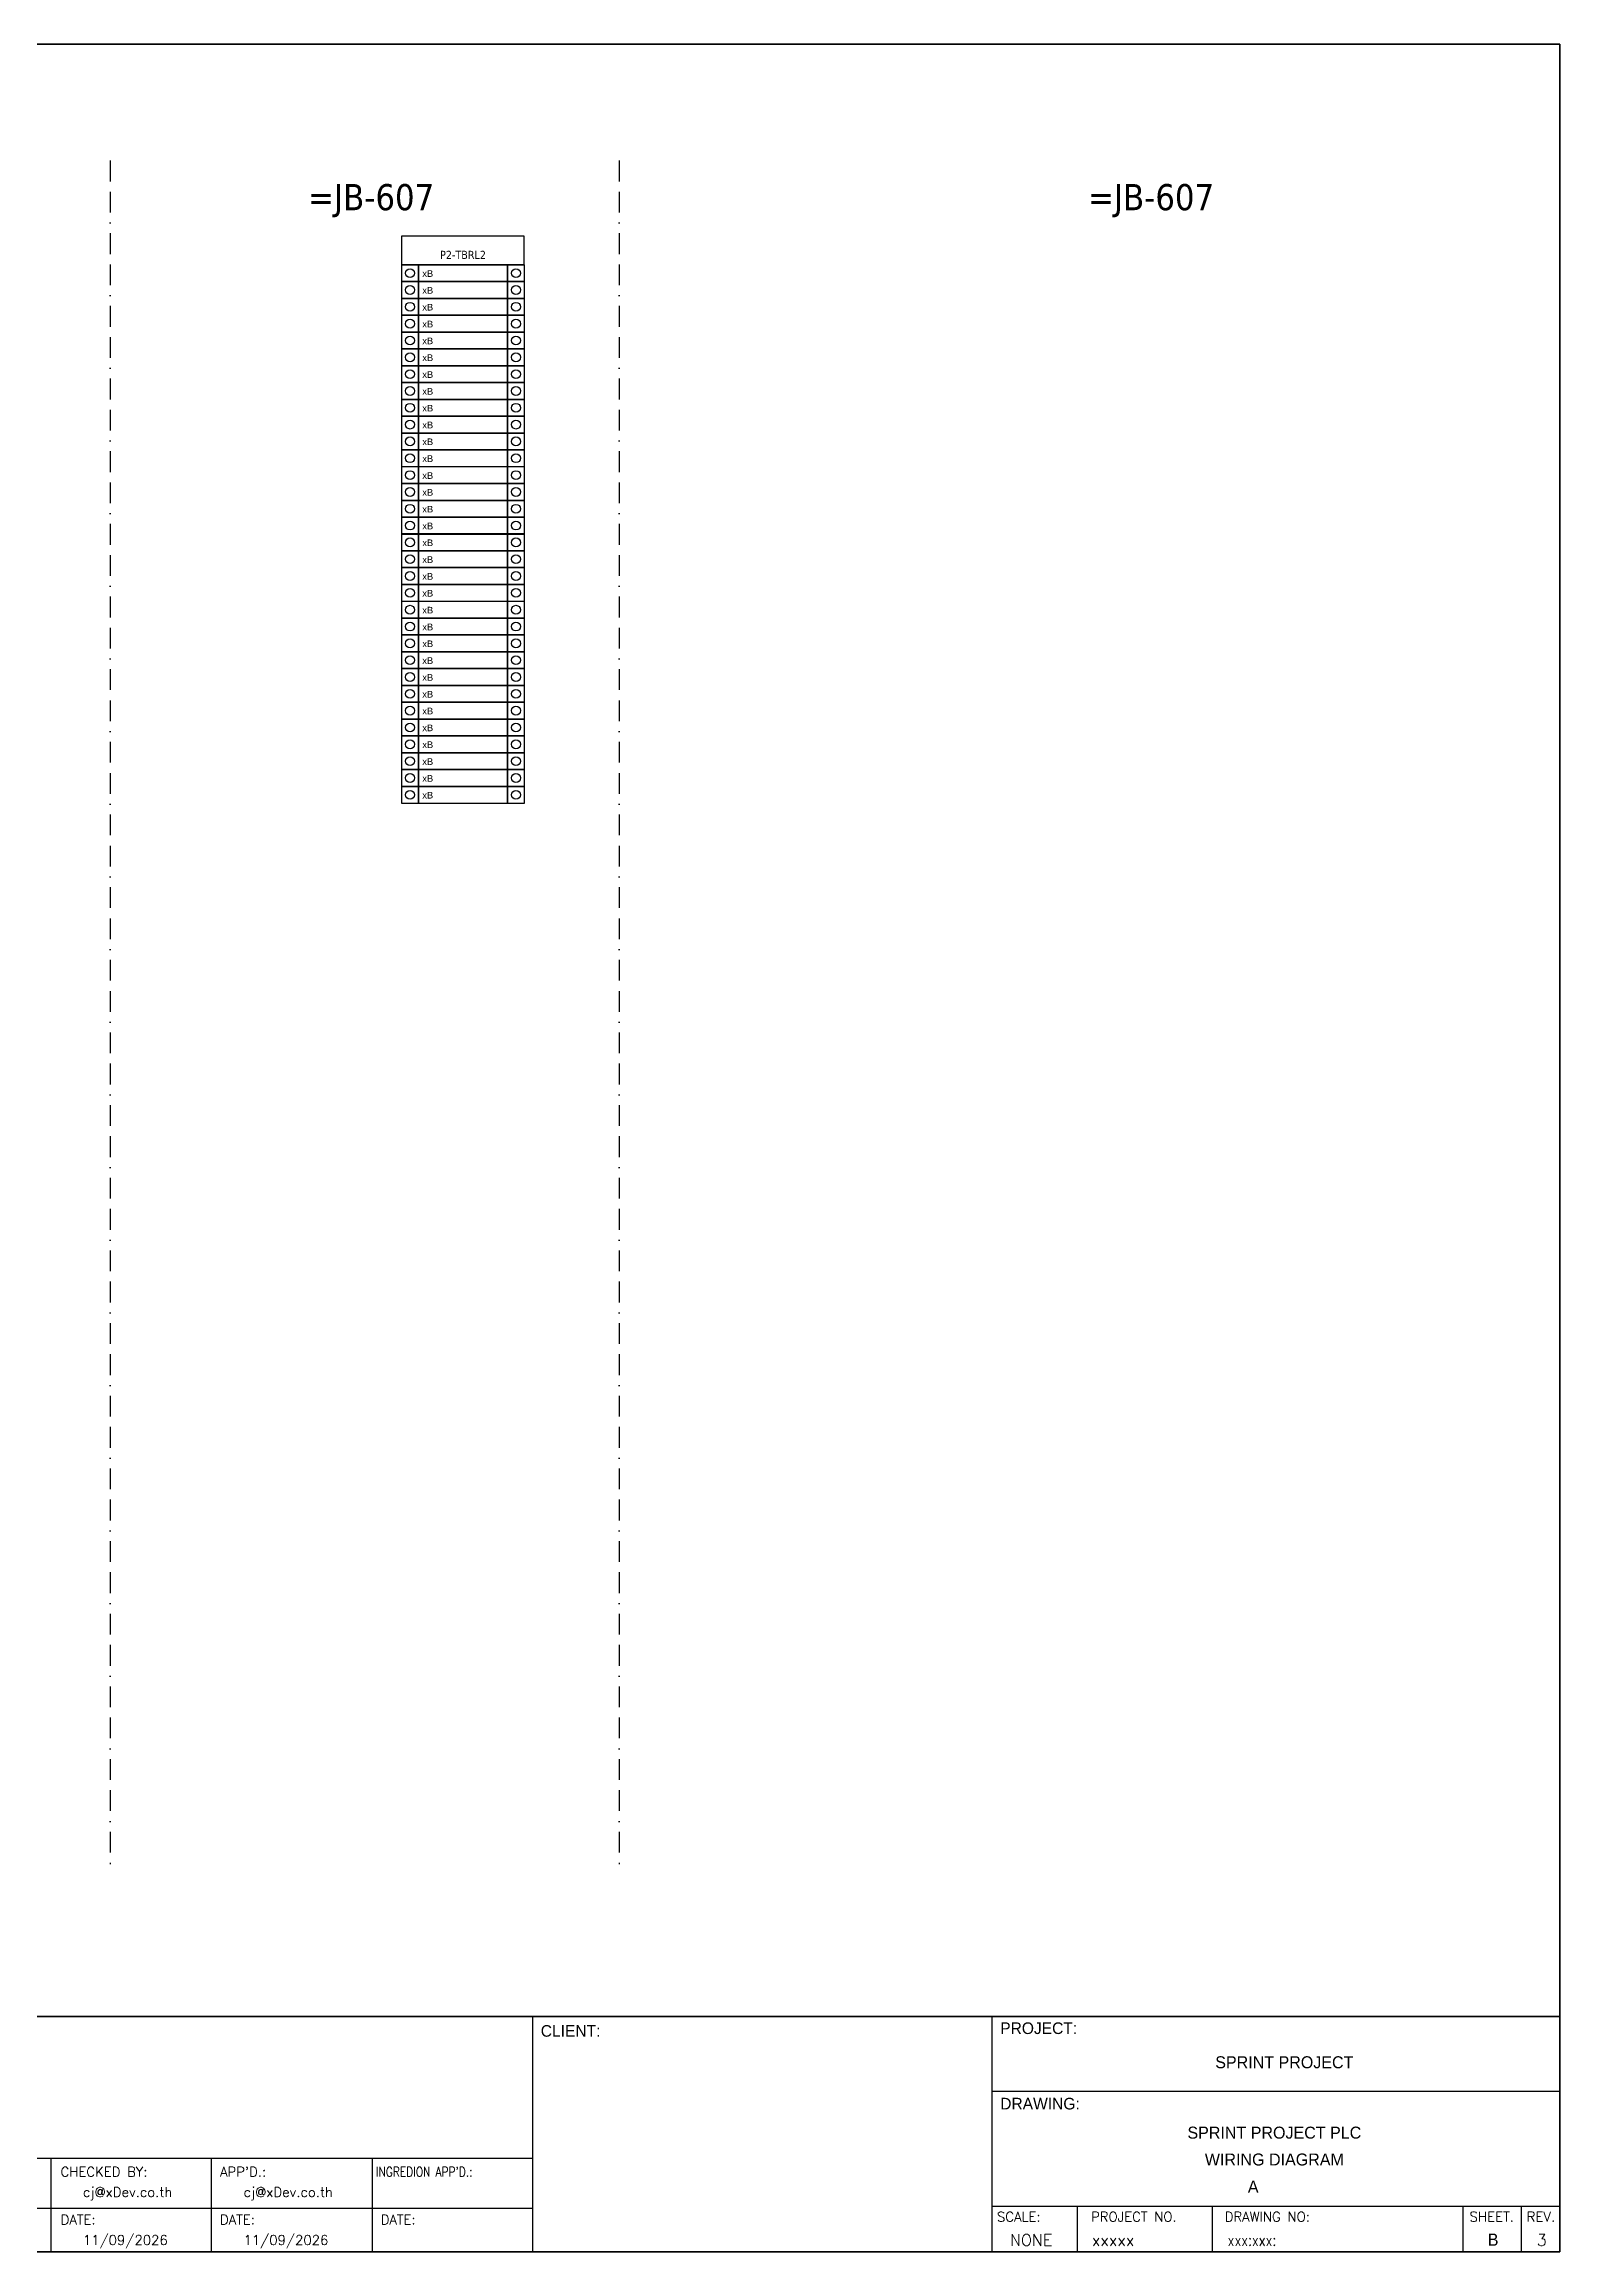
# Model space of a CAD drawing. Header units: millimetres. Extents: x 0 to 54213, y -3004 to 2820.
# Drawn here: x 31390 to 33246, y -3004 to -300 of the extents above; entities that cross this region are included whole.
import ezdxf
from ezdxf.enums import TextEntityAlignment as Align

# ---------------------------------------------------------------- set-up
doc = ezdxf.new("R2010")
doc.units = ezdxf.units.MM
doc.linetypes.add('BORDERX2', pattern=[88.9, 25.4, -12.7, 25.4, -12.7, 0, -12.7])
for name, color, linetype in [('GT_1', 9, 'Continuous'), ('HELPPOINT', 7, 'Continuous'), ('MEMBER', 7, 'Continuous'), ('x01001-FrameArea', 2, 'BORDERX2')]:
    doc.layers.add(name, color=color, linetype=linetype)
doc.styles.add('HTX11', font='O8111901')
doc.styles.add('ROMANS', font='romans.shx', dxfattribs={"width": 0.85, "height": 25})
doc.styles.get("Standard").update_dxf_attribs({"font": 'arial.ttf'})
doc.styles.add('Tahoma', font='')
doc.styles.get('Tahoma').set_extended_font_data('Tahoma')

# ---------------------------------------------------------------- blocks, each defined once
blk = doc.blocks.new('xTermSingleLayer6')
at = {"color": 7, "ltscale": 25.4}
for points in [[(0, -537), (537, -537), (537, 0), (0, 0)], [(537, -537), (3378, -537), (3378, 0), (537, 0)], [(3378, -537), (3915, -537), (3915, 0), (3378, 0)]]:
    blk.add_lwpolyline(points, close=True, dxfattribs=at)
for centre in [(268, -268), (3647, -268)]:
    blk.add_circle(centre, 141, dxfattribs=at)
blk.add_attdef('TERMINAL_B', (661, -387), '', height=212)

msp = doc.modelspace()

# ---------------------------------------------------------------- linework, layer by layer
at = {"color": 4}
for p, q in [((32655.4, -2948.1), (32655.4, -3004.2)), ((32820.7, -2948.1), (32820.7, -3004.2))]:
    msp.add_line(p, q, dxfattribs=at)
at = {"color": 4, "ltscale": 0.5}
for p, q in [((33127.8, -2948.1), (33127.8, -3004.2)), ((33127.8, -2948.1), (33127.8, -3004.2)), ((33199, -2948.1), (33199, -3004.2)), ((33199, -2948.1), (33199, -3004.2))]:
    msp.add_line(p, q, dxfattribs=at)
at = {"color": 4, "ltscale": 25.4}
msp.add_lwpolyline([(31828, -570.2), (31978.3, -570.2), (31978.3, -535), (31828, -535)], close=True, dxfattribs=at)
at = {"layer": 'GT_1', "color": 4}
for p, q in [((31988.9, -3004.2), (31988.9, -2716.1)), ((32551.2, -3004.2), (32551.2, -2716.1)), ((32551.2, -3004.2), (32551.2, -2716.1)), ((32551.2, -3004.2), (32551.2, -2716.1)), ((31988.9, -2889.9), (31201.9, -2889.9)), ((31398.7, -3004.2), (31398.7, -2889.9)), ((31595.4, -3004.2), (31595.4, -2889.9)), ((31792.2, -3004.2), (31792.2, -2889.9)), ((31988.9, -2951.3), (31201.9, -2951.3)), ((32551.2, -2948.1), (33246.4, -2948.1))]:
    msp.add_line(p, q, dxfattribs=at)
at = {"layer": 'HELPPOINT', "color": 4, "lineweight": 35}
for p, q in [((29353.1, -300), (33246.4, -300)), ((29353.1, -300), (33246.4, -300)), ((33246.4, -300), (33246.4, -3004.2)), ((33246.4, -300), (33246.4, -3004.2)), ((33246.4, -3004.2), (29353.1, -3004.2)), ((33246.4, -3004.2), (29353.1, -3004.2))]:
    msp.add_line(p, q, dxfattribs=at)
at = {"layer": 'HELPPOINT', "color": 4}
for p, q in [((32551.2, -2807.6), (33246.4, -2807.6)), ((32551.2, -2807.6), (33246.4, -2807.6)), ((32551.2, -2948.1), (33246.4, -2948.1))]:
    msp.add_line(p, q, dxfattribs=at)
at = {"layer": 'MEMBER', "color": 4, "lineweight": 35}
msp.add_line((29353.1, -2716.1), (33246.4, -2716.1), dxfattribs=at)
msp.add_line((29353.1, -2716.1), (33246.4, -2716.1), dxfattribs=at)
at = {"layer": 'MEMBER', "color": 4}
for p, q in [((32551.2, -2807.6), (33246.4, -2807.6)), ((32551.2, -2807.6), (33246.4, -2807.6)), ((32551.2, -2948.1), (33246.4, -2948.1)), ((32551.2, -2948.1), (33246.4, -2948.1))]:
    msp.add_line(p, q, dxfattribs=at)
at = {"layer": 'x01001-FrameArea'}
for p, q in [((31471.3, -442.7), (31471.3, -2529.2)), ((32094.4, -442.7), (32094.4, -2529.2))]:
    msp.add_line(p, q, dxfattribs=at)

# ---------------------------------------------------------------- block references
at = {"xscale": 0.0384, "yscale": 0.0384, "zscale": 0.0384}
for p in [(31828, -570.2), (31828, -590.8), (31828, -611.4), (31828, -632.1), (31828, -652.7), (31828, -673.3), (31828, -693.9), (31828, -714.5), (31828, -735.1), (31828, -755.7), (31828, -776.3), (31828, -796.9), (31828, -817.6), (31828, -838.2), (31828, -858.8), (31828, -879.4), (31828, -900), (31828, -920.6), (31828, -941.2), (31828, -961.8), (31828, -982.5), (31828, -1003.1), (31828, -1023.7), (31828, -1044.3), (31828, -1064.9), (31828, -1085.5), (31828, -1106.1), (31828, -1126.7), (31828, -1147.3), (31828, -1168), (31828, -1188.6), (31828, -1209.2)]:
    msp.add_blockref('xTermSingleLayer6', p, dxfattribs=at).add_auto_attribs({'TERMINAL_B': 'xB'})

# ---------------------------------------------------------------- texts
at = {"color": 2, "style": 'Tahoma'}
for p in [(31790.8, -487.4), (32745.9, -487.4)]:
    msp.add_text('=JB-607', height=32, dxfattribs=at).set_placement(p, align=Align.MIDDLE_CENTER)
at = {"color": 4, "style": 'Tahoma'}
msp.add_text('P2-TBRL2', height=9.95, dxfattribs=at).set_placement((31903.2, -558.1), align=Align.MIDDLE_CENTER)
at = {"color": 4, "ltscale": 100, "style": 'HTX11'}
for s, p in [('SPRINT PROJECT', (32909, -2772)), ('SPRINT PROJECT PLC', (32896.8, -2858.2)), ('WIRING DIAGRAM', (32896.8, -2891.1))]:
    msp.add_text(s, height=14.693, dxfattribs=at).set_placement(p, align=Align.MIDDLE_CENTER)
at = {"style": 'HTX11'}
for tag, text, height, p in [('A', 'A', 14.8, (32870.9, -2924.4)), ('B', 'CHASSIS C2 SLOT 7', 14.821, (33164.7, -2989.3))]:
    msp.add_attdef(tag, text=text, height=height, dxfattribs=at).set_placement(p, align=Align.MIDDLE_CENTER)
at = {"layer": 'GT_1', "color": 4, "style": 'HTX11'}
for s, p in [('CLIENT:', (31998.4, -2740.7)), ('PROJECT:', (32561.1, -2737.4)), ('DRAWING:', (32561.1, -2829.8))]:
    msp.add_text(s, height=14.25, dxfattribs=at).set_placement(p)
at = {"layer": 'MEMBER', "color": 4, "ltscale": 0.8, "style": 'ROMANS'}
for s, height, p in [('CHECKED BY:', 11.875, (31410.4, -2912.1)), ("APP'D.:", 11.88, (31605.6, -2912.1)), ('cj@xDev.co.th', 11.875, (31437.7, -2937)), ('cj@xDev.co.th', 11.875, (31634.4, -2937)), ('DATE:', 11.88, (31410.4, -2970.6)), ('DATE:', 11.88, (31605.6, -2970.6)), ('DATE:', 11.88, (31802.4, -2970.6)), ('SCALE:', 11.88, (32557.1, -2967.2)), ('PROJECT NO.', 11.875, (32672.3, -2967.2)), ('DRAWING NO:', 11.875, (32836, -2967.2)), ('SHEET.', 12, (33135.8, -2967.2)), ('REV.', 12, (33205.7, -2967.2)), ('11/09/2026', 11.88, (31437.7, -2995.7)), ('11/09/2026', 11.88, (31634.4, -2995.7)), ('NONE', 14.23, (32573.1, -2996.9)), ('xxxxx', 14.23, (32673.5, -2996.9))]:
    msp.add_text(s, height=height, dxfattribs=at).set_placement(p)
at = {"layer": 'MEMBER', "color": 4, "ltscale": 0.8, "style": 'ROMANS', "width": 0.8}
for s, height, p in [("INGREDION APP'D.:", 11.875, (31796.4, -2912.1)), ('xxx:xxx:', 14.23, (32839.7, -2996.9))]:
    msp.add_text(s, height=height, dxfattribs=at).set_placement(p)
at = {"layer": 'MEMBER', "color": 4, "ltscale": 0.8, "style": 'ROMANS'}
msp.add_text('3', height=14.2, dxfattribs=at).set_placement((33224.3, -2996.9), align=Align.CENTER)

doc.saveas('drawing.dxf')
